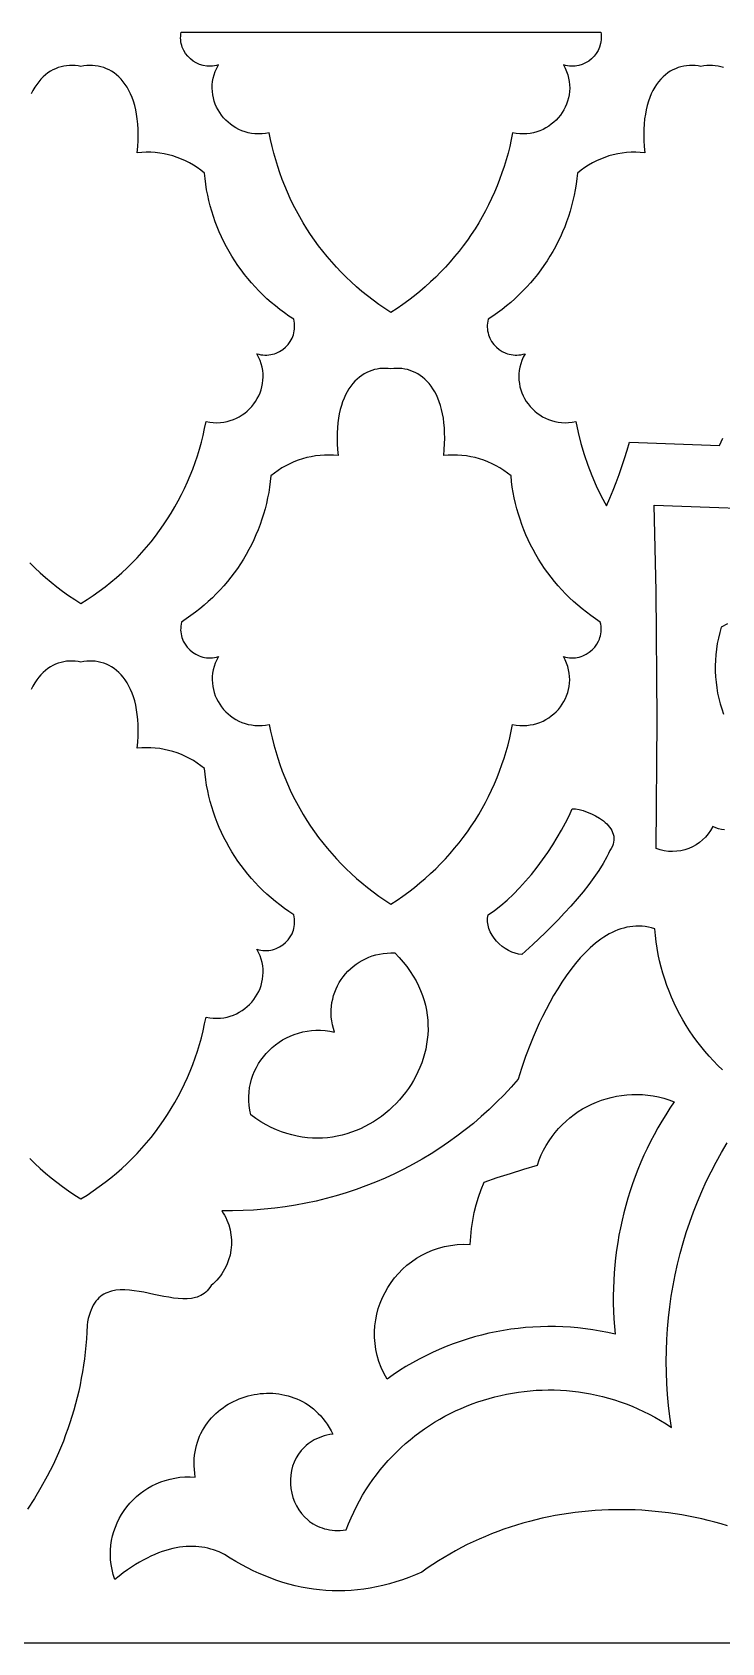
# Model space of a CAD drawing. Extents: x 50 to 3710, y -977 to -877.
# Drawn here: x 2231.8 to 2274.6, y -977.1 to -877.1 of the extents above; entities that cross this region are included whole.
import ezdxf

# ---------------------------------------------------------------- set-up
doc = ezdxf.new("R2010")
doc.units = 0
doc.layers.add('LAYER_1', color=18, linetype='CONTINUOUS')

msp = doc.modelspace()

# ---------------------------------------------------------------- linework, layer by layer
at = {"layer": 'LAYER_1'}
for points in [[(2254.096, -894.488), (2253.719, -894.241), (2253.351, -893.985), (2252.991, -893.722), (2252.64, -893.451), (2252.297, -893.172), (2251.963, -892.885), (2251.637, -892.591), (2251.321, -892.29), (2251.013, -891.982), (2250.714, -891.667), (2250.424, -891.345), (2250.143, -891.017), (2249.871, -890.682), (2249.608, -890.341), (2249.355, -889.994), (2249.111, -889.641), (2248.877, -889.283), (2248.652, -888.918), (2248.437, -888.548), (2248.231, -888.173), (2248.035, -887.793), (2247.849, -887.408), (2247.673, -887.019), (2247.507, -886.624), (2247.351, -886.225), (2247.205, -885.822), (2247.07, -885.415), (2246.944, -885.004), (2246.829, -884.589), (2246.725, -884.17), (2246.631, -883.748), (2246.548, -883.322), (2246.32, -883.364), (2246.096, -883.389), (2245.875, -883.396), (2245.659, -883.387), (2245.448, -883.362), (2245.242, -883.322), (2245.041, -883.268), (2244.848, -883.2), (2244.66, -883.119), (2244.481, -883.025), (2244.309, -882.92), (2244.145, -882.803), (2243.991, -882.675), (2243.845, -882.538), (2243.71, -882.392), (2243.584, -882.237), (2243.47, -882.074), (2243.367, -881.904), (2243.276, -881.727), (2243.197, -881.544), (2243.131, -881.356), (2243.078, -881.163), (2243.039, -880.966), (2243.014, -880.766), (2243.005, -880.563), (2243.01, -880.358), (2243.031, -880.151), (2243.069, -879.944), (2243.124, -879.736), (2243.196, -879.529), (2243.285, -879.323), (2243.393, -879.119), (2243.27, -879.152), (2243.148, -879.176), (2243.026, -879.191), (2242.906, -879.199), (2242.787, -879.198), (2242.67, -879.19), (2242.442, -879.151), (2242.224, -879.085), (2242.018, -878.992), (2241.826, -878.876), (2241.65, -878.738), (2241.492, -878.58), (2241.355, -878.404), (2241.241, -878.213), (2241.151, -878.007), (2241.116, -877.899), (2241.088, -877.789), (2241.067, -877.676), (2241.053, -877.561), (2241.048, -877.444), (2241.05, -877.325), (2241.06, -877.205), (2241.08, -877.083), (2267.112, -877.083), (2267.131, -877.205), (2267.141, -877.325), (2267.144, -877.444), (2267.138, -877.561), (2267.125, -877.676), (2267.104, -877.789), (2267.04, -878.007), (2266.951, -878.213), (2266.836, -878.404), (2266.699, -878.58), (2266.541, -878.738), (2266.366, -878.876), (2266.174, -878.992), (2265.967, -879.085), (2265.749, -879.151), (2265.636, -879.174), (2265.521, -879.19), (2265.404, -879.198), (2265.285, -879.199), (2265.165, -879.191), (2265.043, -879.176), (2264.921, -879.152), (2264.798, -879.119), (2264.906, -879.323), (2264.996, -879.529), (2265.067, -879.736), (2265.122, -879.944), (2265.16, -880.151), (2265.181, -880.358), (2265.187, -880.563), (2265.177, -880.766), (2265.152, -880.966), (2265.113, -881.163), (2265.06, -881.356), (2264.994, -881.544), (2264.915, -881.727), (2264.824, -881.904), (2264.721, -882.074), (2264.607, -882.237), (2264.481, -882.392), (2264.346, -882.538), (2264.201, -882.675), (2264.046, -882.803), (2263.882, -882.92), (2263.71, -883.025), (2263.531, -883.119), (2263.344, -883.2), (2263.15, -883.268), (2262.95, -883.322), (2262.744, -883.362), (2262.532, -883.387), (2262.316, -883.396), (2262.095, -883.389), (2261.871, -883.364), (2261.643, -883.322), (2261.56, -883.748), (2261.466, -884.17), (2261.362, -884.589), (2261.247, -885.004), (2261.121, -885.415), (2260.986, -885.822), (2260.84, -886.225), (2260.684, -886.624), (2260.518, -887.019), (2260.342, -887.408), (2260.156, -887.793), (2259.96, -888.173), (2259.755, -888.548), (2259.539, -888.918), (2259.314, -889.283), (2259.08, -889.641), (2258.836, -889.994), (2258.583, -890.341), (2258.32, -890.682), (2258.048, -891.017), (2257.768, -891.345), (2257.478, -891.667), (2257.179, -891.982), (2256.871, -892.29), (2256.554, -892.591), (2256.228, -892.885), (2255.894, -893.172), (2255.551, -893.451), (2255.2, -893.722), (2254.84, -893.985), (2254.472, -894.241)], [(2254.096, -931.222), (2254.472, -930.975), (2254.84, -930.72), (2255.2, -930.456), (2255.551, -930.185), (2255.894, -929.906), (2256.228, -929.62), (2256.554, -929.326), (2256.871, -929.025), (2257.179, -928.717), (2257.478, -928.402), (2257.768, -928.08), (2258.049, -927.751), (2258.32, -927.417), (2258.583, -927.076), (2258.836, -926.729), (2259.08, -926.376), (2259.315, -926.017), (2259.539, -925.653), (2259.755, -925.283), (2259.96, -924.908), (2260.156, -924.528), (2260.342, -924.143), (2260.518, -923.753), (2260.684, -923.359), (2260.84, -922.96), (2260.986, -922.557), (2261.122, -922.149), (2261.247, -921.738), (2261.362, -921.323), (2261.466, -920.904), (2261.56, -920.482), (2261.644, -920.057), (2261.871, -920.099), (2262.096, -920.123), (2262.316, -920.131), (2262.532, -920.121), (2262.744, -920.097), (2262.95, -920.057), (2263.15, -920.002), (2263.344, -919.934), (2263.531, -919.853), (2263.711, -919.759), (2263.882, -919.654), (2264.046, -919.537), (2264.201, -919.41), (2264.346, -919.273), (2264.482, -919.126), (2264.607, -918.971), (2264.721, -918.808), (2264.824, -918.638), (2264.916, -918.461), (2264.995, -918.279), (2265.061, -918.09), (2265.113, -917.898), (2265.152, -917.701), (2265.177, -917.5), (2265.187, -917.297), (2265.181, -917.092), (2265.16, -916.886), (2265.122, -916.678), (2265.068, -916.471), (2264.996, -916.264), (2264.906, -916.058), (2264.798, -915.854), (2264.925, -915.887), (2265.051, -915.911), (2265.176, -915.927), (2265.299, -915.933), (2265.421, -915.932), (2265.541, -915.922), (2265.66, -915.904), (2265.775, -915.879), (2265.888, -915.847), (2265.998, -915.807), (2266.208, -915.708), (2266.403, -915.584), (2266.58, -915.438), (2266.737, -915.27), (2266.872, -915.085), (2266.982, -914.883), (2267.028, -914.776), (2267.066, -914.666), (2267.097, -914.554), (2267.12, -914.438), (2267.136, -914.32), (2267.143, -914.2), (2267.142, -914.078), (2267.133, -913.955), (2267.114, -913.83), (2267.086, -913.704), (2266.793, -913.51), (2266.506, -913.309), (2266.226, -913.101), (2265.952, -912.886), (2265.686, -912.663), (2265.427, -912.433), (2265.175, -912.197), (2264.931, -911.954), (2264.694, -911.705), (2264.464, -911.45), (2264.242, -911.189), (2264.028, -910.922), (2263.822, -910.649), (2263.624, -910.371), (2263.434, -910.088), (2263.252, -909.799), (2263.078, -909.506), (2262.913, -909.207), (2262.756, -908.905), (2262.608, -908.597), (2262.469, -908.286), (2262.339, -907.971), (2262.217, -907.651), (2262.105, -907.328), (2262.002, -907.002), (2261.908, -906.672), (2261.823, -906.339), (2261.748, -906.003), (2261.683, -905.664), (2261.627, -905.323), (2261.581, -904.979), (2261.545, -904.633), (2261.325, -904.456), (2261.097, -904.291), (2260.861, -904.139), (2260.619, -904), (2260.37, -903.873), (2260.115, -903.76), (2259.855, -903.659), (2259.591, -903.572), (2259.322, -903.498), (2259.05, -903.438), (2258.774, -903.392), (2258.496, -903.36), (2258.216, -903.341), (2257.934, -903.338), (2257.651, -903.348), (2257.368, -903.373), (2257.402, -902.999), (2257.423, -902.639), (2257.432, -902.294), (2257.428, -901.963), (2257.412, -901.646), (2257.385, -901.343), (2257.347, -901.053), (2257.299, -900.778), (2257.24, -900.516), (2257.172, -900.268), (2257.094, -900.033), (2257.008, -899.811), (2256.914, -899.603), (2256.811, -899.407), (2256.701, -899.225), (2256.584, -899.055), (2256.46, -898.898), (2256.33, -898.753), (2256.194, -898.621), (2256.053, -898.501), (2255.907, -898.394), (2255.756, -898.298), (2255.601, -898.215), (2255.443, -898.143), (2255.281, -898.083), (2255.117, -898.034), (2254.95, -897.997), (2254.781, -897.971), (2254.611, -897.957), (2254.44, -897.953), (2254.268, -897.961), (2254.096, -897.979), (2253.923, -897.961), (2253.752, -897.953), (2253.58, -897.957), (2253.41, -897.971), (2253.241, -897.997), (2253.074, -898.034), (2252.91, -898.083), (2252.748, -898.143), (2252.59, -898.215), (2252.435, -898.298), (2252.285, -898.394), (2252.139, -898.501), (2251.997, -898.621), (2251.861, -898.753), (2251.731, -898.898), (2251.608, -899.055), (2251.49, -899.225), (2251.38, -899.407), (2251.278, -899.603), (2251.183, -899.811), (2251.097, -900.033), (2251.02, -900.268), (2250.951, -900.516), (2250.893, -900.778), (2250.844, -901.053), (2250.806, -901.343), (2250.779, -901.646), (2250.763, -901.963), (2250.76, -902.294), (2250.768, -902.639), (2250.789, -902.999), (2250.823, -903.373), (2250.54, -903.348), (2250.257, -903.338), (2249.976, -903.341), (2249.696, -903.36), (2249.417, -903.392), (2249.142, -903.438), (2248.869, -903.498), (2248.601, -903.572), (2248.336, -903.659), (2248.076, -903.76), (2247.822, -903.873), (2247.573, -904), (2247.33, -904.139), (2247.095, -904.291), (2246.866, -904.456), (2246.646, -904.633), (2246.61, -904.979), (2246.564, -905.323), (2246.509, -905.664), (2246.443, -906.003), (2246.368, -906.339), (2246.284, -906.672), (2246.19, -907.002), (2246.086, -907.328), (2245.974, -907.651), (2245.853, -907.971), (2245.722, -908.286), (2245.583, -908.597), (2245.435, -908.905), (2245.278, -909.207), (2245.113, -909.506), (2244.939, -909.799), (2244.758, -910.088), (2244.567, -910.371), (2244.369, -910.649), (2244.163, -910.922), (2243.949, -911.189), (2243.727, -911.45), (2243.498, -911.705), (2243.261, -911.954), (2243.016, -912.197), (2242.764, -912.433), (2242.505, -912.663), (2242.239, -912.886), (2241.966, -913.101), (2241.686, -913.309), (2241.399, -913.51), (2241.105, -913.704), (2241.077, -913.83), (2241.059, -913.955), (2241.049, -914.078), (2241.048, -914.2), (2241.055, -914.32), (2241.071, -914.438), (2241.094, -914.554), (2241.126, -914.666), (2241.164, -914.776), (2241.209, -914.883), (2241.319, -915.085), (2241.454, -915.27), (2241.611, -915.438), (2241.788, -915.584), (2241.983, -915.708), (2242.193, -915.807), (2242.303, -915.847), (2242.416, -915.879), (2242.532, -915.904), (2242.65, -915.922), (2242.77, -915.932), (2242.892, -915.933), (2243.016, -915.927), (2243.141, -915.911), (2243.267, -915.887), (2243.393, -915.854), (2243.285, -916.058), (2243.196, -916.264), (2243.124, -916.471), (2243.069, -916.678), (2243.031, -916.886), (2243.01, -917.092), (2243.005, -917.297), (2243.014, -917.5), (2243.039, -917.701), (2243.078, -917.898), (2243.131, -918.09), (2243.197, -918.279), (2243.276, -918.461), (2243.367, -918.638), (2243.47, -918.808), (2243.584, -918.971), (2243.71, -919.126), (2243.845, -919.273), (2243.991, -919.41), (2244.145, -919.537), (2244.309, -919.654), (2244.481, -919.759), (2244.66, -919.853), (2244.848, -919.934), (2245.041, -920.002), (2245.242, -920.057), (2245.448, -920.097), (2245.659, -920.121), (2245.875, -920.131), (2246.096, -920.123), (2246.32, -920.099), (2246.548, -920.057), (2246.631, -920.482), (2246.725, -920.904), (2246.829, -921.323), (2246.944, -921.738), (2247.07, -922.149), (2247.205, -922.557), (2247.351, -922.96), (2247.507, -923.359), (2247.673, -923.753), (2247.849, -924.143), (2248.035, -924.528), (2248.231, -924.908), (2248.437, -925.283), (2248.652, -925.653), (2248.877, -926.017), (2249.111, -926.376), (2249.355, -926.729), (2249.608, -927.076), (2249.871, -927.417), (2250.143, -927.751), (2250.424, -928.08), (2250.714, -928.402), (2251.013, -928.717), (2251.321, -929.025), (2251.637, -929.326), (2251.963, -929.62), (2252.297, -929.906), (2252.64, -930.185), (2252.991, -930.456), (2253.351, -930.72), (2253.719, -930.975)], [(2260.129, -931.876), (2260.521, -931.607), (2260.914, -931.303), (2261.304, -930.966), (2261.691, -930.601), (2262.072, -930.211), (2262.445, -929.8), (2262.809, -929.371), (2263.161, -928.927), (2263.501, -928.473), (2263.824, -928.012), (2264.131, -927.548), (2264.418, -927.083), (2264.684, -926.623), (2264.928, -926.169), (2265.146, -925.727), (2265.337, -925.299), (2265.542, -925.312), (2265.771, -925.351), (2266.018, -925.415), (2266.276, -925.502), (2266.537, -925.611), (2266.795, -925.74), (2267.043, -925.889), (2267.274, -926.056), (2267.381, -926.146), (2267.481, -926.24), (2267.573, -926.338), (2267.657, -926.44), (2267.731, -926.545), (2267.795, -926.653), (2267.848, -926.765), (2267.889, -926.88), (2267.917, -926.998), (2267.931, -927.118), (2267.93, -927.241), (2267.914, -927.367), (2267.882, -927.494), (2267.833, -927.624), (2267.765, -927.756), (2267.678, -927.89), (2267.59, -928.086), (2267.491, -928.286), (2267.262, -928.699), (2266.994, -929.126), (2266.694, -929.561), (2266.366, -930.004), (2266.014, -930.449), (2265.643, -930.894), (2265.257, -931.336), (2264.862, -931.77), (2264.463, -932.195), (2264.062, -932.606), (2263.666, -933), (2262.906, -933.724), (2262.22, -934.341), (2262.012, -934.319), (2261.803, -934.27), (2261.594, -934.196), (2261.389, -934.099), (2261.19, -933.981), (2260.999, -933.844), (2260.819, -933.69), (2260.653, -933.521), (2260.503, -933.34), (2260.372, -933.147), (2260.262, -932.946), (2260.177, -932.738), (2260.119, -932.525), (2260.1, -932.417), (2260.089, -932.309), (2260.086, -932.2), (2260.092, -932.092), (2260.106, -931.984)], [(2245.394, -944.298), (2245.334, -944.009), (2245.294, -943.723), (2245.274, -943.44), (2245.274, -943.161), (2245.291, -942.886), (2245.327, -942.615), (2245.38, -942.35), (2245.45, -942.09), (2245.535, -941.838), (2245.637, -941.592), (2245.753, -941.354), (2245.884, -941.124), (2246.029, -940.903), (2246.186, -940.692), (2246.357, -940.49), (2246.539, -940.299), (2246.733, -940.12), (2246.937, -939.952), (2247.152, -939.796), (2247.376, -939.654), (2247.609, -939.525), (2247.851, -939.41), (2248.1, -939.311), (2248.357, -939.226), (2248.62, -939.157), (2248.889, -939.105), (2249.164, -939.07), (2249.443, -939.052), (2249.727, -939.053), (2250.014, -939.073), (2250.305, -939.112), (2250.597, -939.172), (2250.523, -938.938), (2250.465, -938.705), (2250.422, -938.472), (2250.395, -938.241), (2250.384, -938.01), (2250.387, -937.782), (2250.404, -937.557), (2250.435, -937.334), (2250.48, -937.115), (2250.537, -936.901), (2250.608, -936.69), (2250.691, -936.485), (2250.786, -936.286), (2250.892, -936.093), (2251.01, -935.906), (2251.138, -935.727), (2251.277, -935.555), (2251.426, -935.391), (2251.585, -935.237), (2251.752, -935.091), (2251.929, -934.955), (2252.114, -934.83), (2252.307, -934.715), (2252.508, -934.611), (2252.716, -934.52), (2252.931, -934.44), (2253.152, -934.373), (2253.38, -934.32), (2253.613, -934.281), (2253.852, -934.256), (2254.095, -934.245), (2254.343, -934.25), (2254.611, -934.53), (2254.859, -934.814), (2255.087, -935.102), (2255.295, -935.394), (2255.484, -935.689), (2255.654, -935.986), (2255.805, -936.286), (2255.939, -936.588), (2256.054, -936.891), (2256.153, -937.196), (2256.234, -937.501), (2256.298, -937.806), (2256.346, -938.112), (2256.378, -938.417), (2256.394, -938.721), (2256.395, -939.025), (2256.381, -939.326), (2256.352, -939.625), (2256.31, -939.922), (2256.253, -940.216), (2256.183, -940.507), (2256.099, -940.795), (2256.003, -941.078), (2255.894, -941.357), (2255.773, -941.631), (2255.64, -941.899), (2255.496, -942.162), (2255.341, -942.42), (2255.175, -942.67), (2254.999, -942.914), (2254.813, -943.151), (2254.617, -943.38), (2254.412, -943.601), (2254.198, -943.813), (2253.976, -944.017), (2253.745, -944.212), (2253.507, -944.397), (2253.26, -944.571), (2253.007, -944.736), (2252.747, -944.89), (2252.481, -945.032), (2252.208, -945.163), (2251.93, -945.282), (2251.646, -945.388), (2251.358, -945.482), (2251.064, -945.562), (2250.767, -945.629), (2250.465, -945.682), (2250.16, -945.721), (2249.852, -945.744), (2249.541, -945.753), (2249.227, -945.745), (2248.911, -945.722), (2248.593, -945.683), (2248.274, -945.626), (2247.954, -945.553), (2247.633, -945.462), (2247.311, -945.353), (2246.99, -945.225), (2246.669, -945.079), (2246.348, -944.913), (2246.029, -944.728), (2245.711, -944.523)], [(2268.008, -957.923), (2267.548, -957.819), (2267.086, -957.728), (2266.623, -957.649), (2266.159, -957.584), (2265.694, -957.531), (2265.23, -957.491), (2264.765, -957.463), (2264.3, -957.448), (2263.836, -957.445), (2263.372, -957.455), (2262.909, -957.477), (2262.448, -957.511), (2261.988, -957.558), (2261.529, -957.617), (2261.073, -957.688), (2260.618, -957.771), (2260.166, -957.867), (2259.717, -957.974), (2259.271, -958.093), (2258.828, -958.225), (2258.389, -958.368), (2257.953, -958.523), (2257.521, -958.689), (2257.094, -958.868), (2256.671, -959.058), (2256.252, -959.26), (2255.839, -959.473), (2255.431, -959.698), (2255.028, -959.934), (2254.631, -960.182), (2254.241, -960.441), (2253.856, -960.711), (2253.659, -960.351), (2253.492, -959.986), (2253.354, -959.617), (2253.245, -959.247), (2253.163, -958.875), (2253.108, -958.502), (2253.08, -958.131), (2253.078, -957.762), (2253.101, -957.396), (2253.148, -957.035), (2253.219, -956.678), (2253.313, -956.328), (2253.43, -955.986), (2253.568, -955.652), (2253.728, -955.327), (2253.908, -955.014), (2254.107, -954.712), (2254.326, -954.423), (2254.563, -954.148), (2254.818, -953.889), (2255.09, -953.645), (2255.379, -953.419), (2255.683, -953.211), (2256.002, -953.023), (2256.336, -952.855), (2256.683, -952.708), (2257.043, -952.585), (2257.416, -952.485), (2257.8, -952.41), (2258.196, -952.361), (2258.602, -952.339), (2259.017, -952.345), (2259.046, -951.847), (2259.098, -951.352), (2259.172, -950.86), (2259.268, -950.371), (2259.387, -949.888), (2259.527, -949.41), (2259.689, -948.938), (2259.873, -948.473), (2260.696, -948.2), (2261.522, -947.934), (2262.349, -947.675), (2263.18, -947.424), (2263.295, -947.102), (2263.425, -946.79), (2263.57, -946.489), (2263.73, -946.198), (2263.904, -945.918), (2264.09, -945.65), (2264.29, -945.392), (2264.501, -945.147), (2264.724, -944.914), (2264.958, -944.692), (2265.203, -944.484), (2265.456, -944.288), (2265.719, -944.105), (2265.991, -943.936), (2266.271, -943.781), (2266.557, -943.639), (2266.851, -943.511), (2267.151, -943.398), (2267.456, -943.3), (2267.767, -943.217), (2268.082, -943.149), (2268.401, -943.096), (2268.723, -943.06), (2269.047, -943.039), (2269.374, -943.035), (2269.702, -943.048), (2270.032, -943.077), (2270.361, -943.124), (2270.69, -943.188), (2271.019, -943.269), (2271.346, -943.369), (2271.671, -943.487), (2271.403, -943.887), (2271.145, -944.292), (2270.896, -944.701), (2270.657, -945.116), (2270.427, -945.534), (2270.207, -945.957), (2269.997, -946.384), (2269.796, -946.815), (2269.605, -947.25), (2269.424, -947.689), (2269.253, -948.131), (2269.092, -948.576), (2268.941, -949.024), (2268.799, -949.476), (2268.668, -949.93), (2268.547, -950.387), (2268.436, -950.846), (2268.334, -951.308), (2268.244, -951.771), (2268.163, -952.237), (2268.093, -952.705), (2268.033, -953.174), (2267.983, -953.645), (2267.943, -954.117), (2267.915, -954.591), (2267.896, -955.065), (2267.888, -955.54), (2267.891, -956.016), (2267.904, -956.492), (2267.928, -956.969), (2267.963, -957.446)]]:
    msp.add_lwpolyline(points, close=True, dxfattribs=at)
for points in [[(2231.69, -910.035), (2232.007, -910.346), (2232.333, -910.649), (2232.668, -910.945), (2233.012, -911.233), (2233.365, -911.513), (2233.726, -911.785), (2234.096, -912.048), (2234.475, -912.304), (2234.863, -912.551), (2235.25, -912.304), (2235.629, -912.048), (2236, -911.785), (2236.361, -911.513), (2236.714, -911.233), (2237.058, -910.945), (2237.393, -910.649), (2237.719, -910.346), (2238.036, -910.035), (2238.343, -909.718), (2238.642, -909.393), (2238.931, -909.061), (2239.21, -908.723), (2239.48, -908.378), (2239.741, -908.027), (2239.992, -907.669), (2240.233, -907.306), (2240.464, -906.937), (2240.685, -906.562), (2240.896, -906.182), (2241.097, -905.796), (2241.288, -905.405), (2241.469, -905.01), (2241.64, -904.609), (2241.8, -904.204), (2241.949, -903.794), (2242.088, -903.38), (2242.216, -902.962), (2242.334, -902.541), (2242.44, -902.115), (2242.536, -901.686), (2242.621, -901.253), (2242.849, -901.295), (2243.073, -901.319), (2243.294, -901.327), (2243.51, -901.318), (2243.721, -901.293), (2243.927, -901.253), (2244.127, -901.199), (2244.321, -901.13), (2244.508, -901.049), (2244.688, -900.956), (2244.86, -900.85), (2245.023, -900.733), (2245.178, -900.606), (2245.324, -900.469), (2245.459, -900.322), (2245.584, -900.167), (2245.699, -900.005), (2245.802, -899.834), (2245.893, -899.657), (2245.972, -899.475), (2246.038, -899.286), (2246.091, -899.094), (2246.13, -898.897), (2246.154, -898.696), (2246.164, -898.493), (2246.159, -898.288), (2246.137, -898.082), (2246.1, -897.874), (2246.045, -897.667), (2245.973, -897.46), (2245.884, -897.254), (2245.776, -897.05), (2245.902, -897.083), (2246.028, -897.108), (2246.153, -897.123), (2246.277, -897.13), (2246.399, -897.128), (2246.519, -897.118), (2246.637, -897.1), (2246.753, -897.075), (2246.866, -897.043), (2246.976, -897.003), (2247.186, -896.904), (2247.38, -896.78), (2247.558, -896.634), (2247.715, -896.466), (2247.849, -896.281), (2247.96, -896.079), (2248.005, -895.972), (2248.043, -895.863), (2248.074, -895.75), (2248.098, -895.634), (2248.113, -895.517), (2248.121, -895.396), (2248.12, -895.274), (2248.11, -895.151), (2248.092, -895.026), (2248.064, -894.9), (2247.77, -894.706), (2247.483, -894.505), (2247.203, -894.297), (2246.93, -894.082), (2246.664, -893.859), (2246.405, -893.629), (2246.153, -893.393), (2245.908, -893.151), (2245.671, -892.902), (2245.442, -892.646), (2245.22, -892.385), (2245.006, -892.118), (2244.8, -891.845), (2244.601, -891.567), (2244.411, -891.284), (2244.229, -890.995), (2244.056, -890.702), (2243.891, -890.404), (2243.734, -890.101), (2243.586, -889.794), (2243.447, -889.482), (2243.316, -889.167), (2243.195, -888.847), (2243.082, -888.524), (2242.979, -888.198), (2242.885, -887.868), (2242.801, -887.535), (2242.726, -887.199), (2242.66, -886.86), (2242.605, -886.519), (2242.559, -886.175), (2242.523, -885.829), (2242.303, -885.652), (2242.074, -885.488), (2241.839, -885.335), (2241.596, -885.196), (2241.347, -885.069), (2241.093, -884.956), (2240.833, -884.855), (2240.568, -884.768), (2240.299, -884.694), (2240.027, -884.634), (2239.751, -884.588), (2239.473, -884.556), (2239.193, -884.538), (2238.912, -884.534), (2238.629, -884.544), (2238.346, -884.569), (2238.381, -884.181), (2238.402, -883.808), (2238.409, -883.451), (2238.404, -883.109), (2238.385, -882.783), (2238.355, -882.471), (2238.313, -882.174), (2238.259, -881.893), (2238.195, -881.625), (2238.121, -881.373), (2238.037, -881.134), (2237.943, -880.91), (2237.841, -880.7), (2237.73, -880.504), (2237.612, -880.322), (2237.486, -880.154), (2237.354, -879.999), (2237.215, -879.857), (2237.069, -879.729), (2236.919, -879.614), (2236.764, -879.512), (2236.604, -879.423), (2236.44, -879.347), (2236.272, -879.283), (2236.102, -879.232), (2235.929, -879.193), (2235.753, -879.167), (2235.577, -879.152), (2235.399, -879.15), (2235.22, -879.159), (2235.041, -879.18), (2234.863, -879.212), (2234.684, -879.18), (2234.506, -879.159), (2234.327, -879.15), (2234.149, -879.152), (2233.972, -879.167), (2233.797, -879.193), (2233.624, -879.232), (2233.453, -879.283), (2233.286, -879.347), (2233.122, -879.423), (2232.962, -879.512), (2232.807, -879.614), (2232.656, -879.729), (2232.511, -879.857), (2232.372, -879.999), (2232.239, -880.154), (2232.114, -880.322), (2231.995, -880.504), (2231.885, -880.7), (2231.782, -880.91)], [(2231.69, -910.035), (2232.007, -910.346), (2232.333, -910.649), (2232.668, -910.945), (2233.012, -911.233), (2233.365, -911.513), (2233.726, -911.785), (2234.096, -912.048), (2234.475, -912.304), (2234.863, -912.551), (2235.25, -912.304), (2235.629, -912.048), (2236, -911.785), (2236.361, -911.513), (2236.714, -911.233), (2237.058, -910.945), (2237.393, -910.649), (2237.719, -910.346), (2238.036, -910.035), (2238.343, -909.718), (2238.642, -909.393), (2238.931, -909.061), (2239.21, -908.723), (2239.48, -908.378), (2239.741, -908.027), (2239.992, -907.669), (2240.233, -907.306), (2240.464, -906.937), (2240.685, -906.562), (2240.896, -906.182), (2241.097, -905.796), (2241.288, -905.405), (2241.469, -905.01), (2241.64, -904.609), (2241.8, -904.204), (2241.949, -903.794), (2242.088, -903.38), (2242.216, -902.962), (2242.334, -902.541), (2242.44, -902.115), (2242.536, -901.686), (2242.621, -901.253), (2242.849, -901.295), (2243.073, -901.319), (2243.294, -901.327), (2243.51, -901.318), (2243.721, -901.293), (2243.927, -901.253), (2244.127, -901.199), (2244.321, -901.13), (2244.508, -901.049), (2244.688, -900.956), (2244.86, -900.85), (2245.023, -900.733), (2245.178, -900.606), (2245.324, -900.469), (2245.459, -900.322), (2245.584, -900.167), (2245.699, -900.005), (2245.802, -899.834), (2245.893, -899.657), (2245.972, -899.475), (2246.038, -899.286), (2246.091, -899.094), (2246.13, -898.897), (2246.154, -898.696), (2246.164, -898.493), (2246.159, -898.288), (2246.137, -898.082), (2246.1, -897.874), (2246.045, -897.667), (2245.973, -897.46), (2245.884, -897.254), (2245.776, -897.05), (2245.902, -897.083), (2246.028, -897.108), (2246.153, -897.123), (2246.277, -897.13), (2246.399, -897.128), (2246.519, -897.118), (2246.637, -897.1), (2246.753, -897.075), (2246.866, -897.043), (2246.976, -897.003), (2247.186, -896.904), (2247.38, -896.78), (2247.558, -896.634), (2247.715, -896.466), (2247.849, -896.281), (2247.96, -896.079), (2248.005, -895.972), (2248.043, -895.863), (2248.074, -895.75), (2248.098, -895.634), (2248.113, -895.517), (2248.121, -895.396), (2248.12, -895.274), (2248.11, -895.151), (2248.092, -895.026), (2248.064, -894.9), (2247.77, -894.706), (2247.483, -894.505), (2247.203, -894.297), (2246.93, -894.082), (2246.664, -893.859), (2246.405, -893.629), (2246.153, -893.393), (2245.908, -893.151), (2245.671, -892.902), (2245.442, -892.646), (2245.22, -892.385), (2245.006, -892.118), (2244.8, -891.845), (2244.601, -891.567), (2244.411, -891.284), (2244.229, -890.995), (2244.056, -890.702), (2243.891, -890.404), (2243.734, -890.101), (2243.586, -889.794), (2243.447, -889.482), (2243.316, -889.167), (2243.195, -888.847), (2243.082, -888.524), (2242.979, -888.198), (2242.885, -887.868), (2242.801, -887.535), (2242.726, -887.199), (2242.66, -886.86), (2242.605, -886.519), (2242.559, -886.175), (2242.523, -885.829), (2242.303, -885.652), (2242.074, -885.488), (2241.839, -885.335), (2241.596, -885.196), (2241.347, -885.069), (2241.093, -884.956), (2240.833, -884.855), (2240.568, -884.768), (2240.299, -884.694), (2240.027, -884.634), (2239.751, -884.588), (2239.473, -884.556), (2239.193, -884.538), (2238.912, -884.534), (2238.629, -884.544), (2238.346, -884.569), (2238.381, -884.181), (2238.402, -883.808), (2238.409, -883.451), (2238.404, -883.109), (2238.385, -882.783), (2238.355, -882.471), (2238.313, -882.174), (2238.259, -881.893), (2238.195, -881.625), (2238.121, -881.373), (2238.037, -881.134), (2237.943, -880.91), (2237.841, -880.7), (2237.73, -880.504), (2237.612, -880.322), (2237.486, -880.154), (2237.354, -879.999), (2237.215, -879.857), (2237.069, -879.729), (2236.919, -879.614), (2236.764, -879.512), (2236.604, -879.423), (2236.44, -879.347), (2236.272, -879.283), (2236.102, -879.232), (2235.929, -879.193), (2235.753, -879.167), (2235.577, -879.152), (2235.399, -879.15), (2235.22, -879.159), (2235.041, -879.18), (2234.863, -879.212), (2234.684, -879.18), (2234.506, -879.159), (2234.327, -879.15), (2234.149, -879.152), (2233.972, -879.167), (2233.797, -879.193), (2233.624, -879.232), (2233.453, -879.283), (2233.286, -879.347), (2233.122, -879.423), (2232.962, -879.512), (2232.807, -879.614), (2232.656, -879.729), (2232.511, -879.857), (2232.372, -879.999), (2232.239, -880.154), (2232.114, -880.322), (2231.995, -880.504), (2231.885, -880.7), (2231.782, -880.91)], [(2274.739, -879.283), (2274.568, -879.232), (2274.395, -879.193), (2274.22, -879.167), (2274.043, -879.152), (2273.865, -879.15), (2273.687, -879.159), (2273.508, -879.18), (2273.329, -879.212), (2273.151, -879.18), (2272.972, -879.159), (2272.793, -879.15), (2272.616, -879.152), (2272.439, -879.167), (2272.264, -879.193), (2272.09, -879.232), (2271.92, -879.283), (2271.752, -879.347), (2271.589, -879.423), (2271.429, -879.512), (2271.273, -879.614), (2271.123, -879.729), (2270.978, -879.857), (2270.839, -879.999), (2270.706, -880.154), (2270.58, -880.322), (2270.462, -880.504), (2270.351, -880.7), (2270.249, -880.91), (2270.156, -881.134), (2270.071, -881.373), (2269.997, -881.625), (2269.933, -881.893), (2269.88, -882.174), (2269.837, -882.471), (2269.807, -882.783), (2269.788, -883.109), (2269.783, -883.451), (2269.79, -883.808), (2269.811, -884.181), (2269.846, -884.569), (2269.563, -884.544), (2269.281, -884.534), (2268.999, -884.538), (2268.719, -884.556), (2268.441, -884.588), (2268.165, -884.634), (2267.893, -884.694), (2267.624, -884.768), (2267.359, -884.855), (2267.099, -884.956), (2266.845, -885.069), (2266.596, -885.196), (2266.354, -885.335), (2266.118, -885.488), (2265.89, -885.652), (2265.669, -885.829), (2265.633, -886.175), (2265.588, -886.519), (2265.532, -886.86), (2265.466, -887.199), (2265.391, -887.535), (2265.307, -887.868), (2265.213, -888.198), (2265.11, -888.524), (2264.997, -888.847), (2264.876, -889.167), (2264.746, -889.482), (2264.606, -889.794), (2264.458, -890.101), (2264.302, -890.404), (2264.136, -890.702), (2263.963, -890.995), (2263.781, -891.284), (2263.591, -891.567), (2263.393, -891.845), (2263.186, -892.118), (2262.972, -892.385), (2262.75, -892.646), (2262.521, -892.902), (2262.284, -893.151), (2262.039, -893.393), (2261.788, -893.629), (2261.528, -893.859), (2261.262, -894.082), (2260.989, -894.297), (2260.709, -894.505), (2260.422, -894.706), (2260.129, -894.9), (2260.101, -895.026), (2260.082, -895.151), (2260.072, -895.274), (2260.071, -895.396), (2260.079, -895.517), (2260.094, -895.634), (2260.118, -895.75), (2260.149, -895.863), (2260.187, -895.972), (2260.232, -896.079), (2260.343, -896.281), (2260.478, -896.466), (2260.635, -896.634), (2260.812, -896.78), (2261.006, -896.904), (2261.216, -897.003), (2261.326, -897.043), (2261.439, -897.075), (2261.555, -897.1), (2261.673, -897.118), (2261.794, -897.128), (2261.916, -897.13), (2262.039, -897.123), (2262.164, -897.108), (2262.29, -897.083), (2262.416, -897.05), (2262.309, -897.254), (2262.219, -897.46), (2262.147, -897.667), (2262.093, -897.874), (2262.055, -898.082), (2262.033, -898.288), (2262.028, -898.493), (2262.038, -898.696), (2262.062, -898.897), (2262.101, -899.094), (2262.154, -899.286), (2262.22, -899.475), (2262.299, -899.657), (2262.39, -899.834), (2262.493, -900.005), (2262.608, -900.167), (2262.733, -900.322), (2262.869, -900.469), (2263.014, -900.606), (2263.169, -900.733), (2263.332, -900.85), (2263.504, -900.956), (2263.684, -901.049), (2263.871, -901.13), (2264.065, -901.199), (2264.265, -901.253), (2264.471, -901.293), (2264.682, -901.318), (2264.899, -901.327), (2265.119, -901.319), (2265.343, -901.295), (2265.571, -901.253), (2265.712, -901.945), (2265.882, -902.628), (2266.079, -903.301), (2266.304, -903.964), (2266.555, -904.616), (2266.834, -905.255), (2267.139, -905.883), (2267.47, -906.496), (2267.68, -906.013), (2267.88, -905.525), (2268.071, -905.034), (2268.253, -904.54), (2268.426, -904.042), (2268.589, -903.541), (2268.744, -903.038), (2268.888, -902.531), (2274.482, -902.734), (2274.678, -902.285)], [(2274.799, -926.615), (2274.614, -926.582), (2274.429, -926.536), (2274.244, -926.477), (2274.059, -926.405), (2273.93, -926.638), (2273.782, -926.854), (2273.615, -927.053), (2273.433, -927.233), (2273.235, -927.395), (2273.025, -927.538), (2272.803, -927.66), (2272.571, -927.762), (2272.331, -927.844), (2272.083, -927.903), (2271.831, -927.94), (2271.574, -927.954), (2271.316, -927.945), (2271.057, -927.912), (2270.799, -927.854), (2270.543, -927.77), (2270.578, -925.106), (2270.599, -922.442), (2270.607, -919.778), (2270.6, -917.114), (2270.58, -914.45), (2270.546, -911.786), (2270.498, -909.122), (2270.437, -906.458), (2279.6, -906.773)], [(2274.975, -913.816), (2274.592, -914.017), (2274.495, -914.358), (2274.412, -914.701), (2274.344, -915.044), (2274.29, -915.388), (2274.251, -915.733), (2274.226, -916.077), (2274.215, -916.42), (2274.218, -916.763), (2274.234, -917.104), (2274.265, -917.443), (2274.309, -917.78), (2274.366, -918.115), (2274.437, -918.447), (2274.521, -918.775), (2274.617, -919.1), (2274.727, -919.42)], [(2231.69, -947.012), (2232.007, -947.322), (2232.333, -947.625), (2232.668, -947.921), (2233.012, -948.209), (2233.365, -948.489), (2233.726, -948.761), (2234.096, -949.025), (2234.475, -949.28), (2234.863, -949.527), (2235.25, -949.28), (2235.629, -949.025), (2236, -948.761), (2236.361, -948.489), (2236.714, -948.209), (2237.058, -947.921), (2237.393, -947.625), (2237.719, -947.322), (2238.036, -947.012), (2238.343, -946.694), (2238.642, -946.369), (2238.931, -946.037), (2239.21, -945.699), (2239.48, -945.354), (2239.741, -945.003), (2239.992, -944.646), (2240.233, -944.282), (2240.464, -943.913), (2240.685, -943.538), (2240.896, -943.158), (2241.097, -942.772), (2241.288, -942.382), (2241.469, -941.986), (2241.64, -941.585), (2241.8, -941.18), (2241.949, -940.771), (2242.088, -940.357), (2242.216, -939.939), (2242.334, -939.517), (2242.44, -939.091), (2242.536, -938.662), (2242.621, -938.229), (2242.849, -938.271), (2243.073, -938.296), (2243.294, -938.303), (2243.51, -938.294), (2243.721, -938.269), (2243.927, -938.229), (2244.127, -938.175), (2244.321, -938.107), (2244.508, -938.026), (2244.688, -937.932), (2244.86, -937.826), (2245.023, -937.71), (2245.178, -937.582), (2245.324, -937.445), (2245.459, -937.299), (2245.584, -937.144), (2245.699, -936.981), (2245.802, -936.811), (2245.893, -936.634), (2245.972, -936.451), (2246.038, -936.263), (2246.091, -936.07), (2246.13, -935.873), (2246.154, -935.673), (2246.164, -935.47), (2246.159, -935.265), (2246.137, -935.058), (2246.1, -934.851), (2246.045, -934.643), (2245.973, -934.436), (2245.884, -934.23), (2245.776, -934.026), (2245.902, -934.06), (2246.028, -934.084), (2246.153, -934.099), (2246.277, -934.106), (2246.399, -934.104), (2246.519, -934.094), (2246.637, -934.077), (2246.753, -934.052), (2246.866, -934.019), (2246.976, -933.98), (2247.186, -933.881), (2247.38, -933.757), (2247.558, -933.61), (2247.715, -933.443), (2247.849, -933.257), (2247.96, -933.055), (2248.005, -932.949), (2248.043, -932.839), (2248.074, -932.726), (2248.098, -932.611), (2248.113, -932.493), (2248.121, -932.373), (2248.12, -932.251), (2248.11, -932.127), (2248.092, -932.002), (2248.064, -931.876), (2247.77, -931.683), (2247.483, -931.482), (2247.203, -931.273), (2246.93, -931.058), (2246.664, -930.835), (2246.405, -930.606), (2246.153, -930.37), (2245.908, -930.127), (2245.671, -929.878), (2245.442, -929.623), (2245.22, -929.361), (2245.006, -929.094), (2244.8, -928.822), (2244.601, -928.543), (2244.411, -928.26), (2244.229, -927.972), (2244.056, -927.678), (2243.891, -927.38), (2243.734, -927.077), (2243.586, -926.77), (2243.447, -926.458), (2243.316, -926.143), (2243.195, -925.824), (2243.082, -925.501), (2242.979, -925.174), (2242.885, -924.844), (2242.801, -924.511), (2242.726, -924.175), (2242.66, -923.837), (2242.605, -923.495), (2242.559, -923.151), (2242.523, -922.805), (2242.303, -922.628), (2242.074, -922.464), (2241.839, -922.312), (2241.596, -922.172), (2241.347, -922.046), (2241.093, -921.932), (2240.833, -921.832), (2240.568, -921.744), (2240.299, -921.671), (2240.027, -921.611), (2239.751, -921.564), (2239.473, -921.532), (2239.193, -921.514), (2238.912, -921.51), (2238.629, -921.52), (2238.346, -921.546), (2238.381, -921.157), (2238.402, -920.785), (2238.409, -920.428), (2238.404, -920.086), (2238.385, -919.759), (2238.355, -919.447), (2238.313, -919.151), (2238.259, -918.869), (2238.195, -918.602), (2238.121, -918.349), (2238.037, -918.111), (2237.943, -917.887), (2237.841, -917.677), (2237.73, -917.481), (2237.612, -917.298), (2237.486, -917.13), (2237.354, -916.975), (2237.215, -916.834), (2237.069, -916.705), (2236.919, -916.59), (2236.764, -916.488), (2236.604, -916.399), (2236.44, -916.323), (2236.272, -916.259), (2236.102, -916.208), (2235.929, -916.17), (2235.753, -916.143), (2235.577, -916.128), (2235.399, -916.126), (2235.22, -916.135), (2235.041, -916.156), (2234.863, -916.189), (2234.684, -916.156), (2234.506, -916.135), (2234.327, -916.126), (2234.149, -916.128), (2233.972, -916.143), (2233.797, -916.17), (2233.624, -916.208), (2233.453, -916.259), (2233.286, -916.323), (2233.122, -916.399), (2232.962, -916.488), (2232.807, -916.59), (2232.656, -916.705), (2232.511, -916.834), (2232.372, -916.975), (2232.239, -917.13), (2232.114, -917.298), (2231.995, -917.481), (2231.885, -917.677), (2231.782, -917.887)], [(2274.67, -941.508), (2274.382, -941.231), (2274.104, -940.946), (2273.834, -940.653), (2273.574, -940.353), (2273.323, -940.046), (2273.081, -939.732), (2272.849, -939.411), (2272.626, -939.084), (2272.414, -938.751), (2272.212, -938.412), (2272.019, -938.067), (2271.837, -937.716), (2271.666, -937.36), (2271.505, -936.999), (2271.354, -936.633), (2271.215, -936.263), (2271.086, -935.888), (2270.969, -935.509), (2270.863, -935.125), (2270.768, -934.738), (2270.685, -934.348), (2270.613, -933.954), (2270.553, -933.557), (2270.505, -933.157), (2270.47, -932.755), (2270.269, -932.697), (2270.071, -932.651), (2269.874, -932.617), (2269.678, -932.596), (2269.484, -932.586), (2269.292, -932.588), (2269.101, -932.601), (2268.913, -932.624), (2268.726, -932.659), (2268.54, -932.703), (2268.357, -932.757), (2268.175, -932.821), (2267.995, -932.895), (2267.817, -932.977), (2267.641, -933.068), (2267.467, -933.168), (2267.295, -933.276), (2267.125, -933.392), (2266.791, -933.645), (2266.465, -933.927), (2266.148, -934.234), (2265.84, -934.564), (2265.541, -934.916), (2265.251, -935.285), (2264.971, -935.671), (2264.701, -936.07), (2264.441, -936.481), (2264.191, -936.9), (2263.952, -937.326), (2263.723, -937.757), (2263.506, -938.189), (2263.3, -938.62), (2263.106, -939.049), (2262.923, -939.472), (2262.752, -939.888), (2262.448, -940.687), (2262.195, -941.427), (2261.994, -942.088), (2261.561, -942.58), (2261.114, -943.058), (2260.655, -943.522), (2260.185, -943.972), (2259.703, -944.408), (2259.21, -944.83), (2258.706, -945.237), (2258.191, -945.629), (2257.666, -946.007), (2257.132, -946.37), (2256.588, -946.718), (2256.035, -947.05), (2255.473, -947.367), (2254.903, -947.669), (2254.325, -947.955), (2253.739, -948.225), (2253.146, -948.479), (2252.545, -948.716), (2251.938, -948.938), (2251.325, -949.143), (2250.706, -949.331), (2250.081, -949.502), (2249.45, -949.657), (2248.815, -949.794), (2248.175, -949.914), (2247.531, -950.017), (2246.883, -950.102), (2246.232, -950.169), (2245.577, -950.219), (2244.92, -950.25), (2244.259, -950.263), (2243.597, -950.258), (2243.687, -950.397), (2243.77, -950.54), (2243.845, -950.685), (2243.913, -950.832), (2244.027, -951.133), (2244.113, -951.44), (2244.169, -951.752), (2244.197, -952.067), (2244.196, -952.382), (2244.167, -952.695), (2244.11, -953.005), (2244.025, -953.309), (2243.913, -953.606), (2243.773, -953.893), (2243.605, -954.169), (2243.511, -954.302), (2243.41, -954.431), (2243.303, -954.557), (2243.189, -954.678), (2243.068, -954.795), (2242.94, -954.907), (2242.865, -955.025), (2242.785, -955.132), (2242.699, -955.228), (2242.608, -955.315), (2242.512, -955.392), (2242.411, -955.46), (2242.306, -955.519), (2242.196, -955.57), (2242.082, -955.613), (2241.964, -955.649), (2241.718, -955.698), (2241.457, -955.723), (2241.185, -955.725), (2240.903, -955.708), (2240.612, -955.675), (2240.314, -955.629), (2240.011, -955.574), (2239.393, -955.448), (2238.773, -955.322), (2238.466, -955.267), (2238.163, -955.221), (2237.866, -955.188), (2237.576, -955.172), (2237.295, -955.174), (2237.024, -955.198), (2236.765, -955.248), (2236.641, -955.284), (2236.52, -955.327), (2236.403, -955.378), (2236.29, -955.437), (2236.181, -955.505), (2236.077, -955.583), (2235.977, -955.669), (2235.882, -955.766), (2235.792, -955.873), (2235.707, -955.991), (2235.628, -956.12), (2235.554, -956.26), (2235.486, -956.413), (2235.424, -956.578), (2235.368, -956.755), (2235.319, -956.946), (2235.276, -957.15), (2235.24, -957.368), (2235.223, -957.787), (2235.199, -958.204), (2235.166, -958.619), (2235.125, -959.031), (2235.077, -959.442), (2235.021, -959.851), (2234.957, -960.257), (2234.885, -960.661), (2234.806, -961.063), (2234.72, -961.462), (2234.626, -961.858), (2234.525, -962.252), (2234.417, -962.643), (2234.301, -963.031), (2234.179, -963.416), (2234.049, -963.798), (2233.913, -964.177), (2233.769, -964.553), (2233.462, -965.295), (2233.128, -966.024), (2232.768, -966.738), (2232.382, -967.438), (2231.971, -968.122), (2231.535, -968.79)], [(2274.986, -969.826), (2274.586, -969.705), (2274.184, -969.592), (2273.78, -969.487), (2273.375, -969.389), (2272.968, -969.299), (2272.559, -969.217), (2272.149, -969.142), (2271.737, -969.075), (2271.325, -969.016), (2270.911, -968.965), (2270.497, -968.921), (2270.082, -968.885), (2269.667, -968.856), (2269.252, -968.835), (2268.836, -968.822), (2268.42, -968.817), (2268.004, -968.819), (2267.589, -968.829), (2267.174, -968.846), (2266.76, -968.871), (2266.346, -968.904), (2265.934, -968.945), (2265.522, -968.993), (2265.112, -969.049), (2264.703, -969.113), (2264.295, -969.184), (2263.889, -969.263), (2263.485, -969.35), (2263.083, -969.444), (2262.683, -969.546), (2262.285, -969.656), (2261.89, -969.773), (2261.497, -969.898), (2261.107, -970.031), (2260.72, -970.171), (2260.335, -970.319), (2259.954, -970.475), (2259.577, -970.639), (2259.202, -970.81), (2258.832, -970.988), (2258.465, -971.175), (2258.102, -971.369), (2257.743, -971.571), (2257.389, -971.78), (2257.038, -971.997), (2256.693, -972.222), (2256.352, -972.455), (2256.016, -972.695), (2255.611, -972.869), (2255.207, -973.028), (2254.804, -973.173), (2254.402, -973.304), (2254.001, -973.421), (2253.601, -973.523), (2253.202, -973.611), (2252.804, -973.686), (2252.408, -973.747), (2252.013, -973.794), (2251.619, -973.827), (2251.226, -973.847), (2250.835, -973.854), (2250.446, -973.847), (2250.058, -973.827), (2249.672, -973.795), (2249.288, -973.749), (2248.905, -973.691), (2248.525, -973.62), (2248.146, -973.536), (2247.769, -973.44), (2247.394, -973.332), (2247.022, -973.211), (2246.651, -973.078), (2246.283, -972.933), (2245.917, -972.777), (2245.554, -972.608), (2245.193, -972.428), (2244.834, -972.236), (2244.478, -972.033), (2244.125, -971.818), (2243.774, -971.593), (2243.441, -971.44), (2243.096, -971.313), (2242.919, -971.259), (2242.739, -971.213), (2242.556, -971.174), (2242.37, -971.142), (2242.181, -971.118), (2241.988, -971.102), (2241.793, -971.094), (2241.595, -971.095), (2241.393, -971.104), (2241.189, -971.121), (2240.981, -971.147), (2240.771, -971.183), (2240.557, -971.228), (2240.34, -971.282), (2240.12, -971.346), (2239.896, -971.42), (2239.67, -971.503), (2239.44, -971.598), (2239.207, -971.702), (2238.971, -971.818), (2238.731, -971.944), (2238.488, -972.081), (2238.242, -972.23), (2237.993, -972.39), (2237.741, -972.562), (2237.485, -972.746), (2237.225, -972.941), (2236.963, -973.15), (2236.866, -972.842), (2236.791, -972.536), (2236.737, -972.23), (2236.703, -971.925), (2236.69, -971.623), (2236.696, -971.323), (2236.721, -971.028), (2236.765, -970.736), (2236.826, -970.45), (2236.905, -970.169), (2237.001, -969.894), (2237.113, -969.626), (2237.241, -969.366), (2237.384, -969.115), (2237.542, -968.872), (2237.714, -968.639), (2237.9, -968.417), (2238.099, -968.206), (2238.31, -968.006), (2238.533, -967.819), (2238.768, -967.645), (2239.014, -967.485), (2239.27, -967.339), (2239.537, -967.209), (2239.812, -967.094), (2240.096, -966.996), (2240.389, -966.915), (2240.689, -966.852), (2240.997, -966.808), (2241.311, -966.783), (2241.632, -966.778), (2241.958, -966.793), (2241.923, -966.557), (2241.899, -966.324), (2241.887, -966.097), (2241.885, -965.873), (2241.894, -965.655), (2241.913, -965.441), (2241.942, -965.231), (2241.981, -965.027), (2242.029, -964.827), (2242.087, -964.632), (2242.153, -964.443), (2242.227, -964.259), (2242.31, -964.08), (2242.401, -963.906), (2242.499, -963.738), (2242.605, -963.575), (2242.717, -963.418), (2242.837, -963.267), (2242.962, -963.122), (2243.094, -962.982), (2243.232, -962.849), (2243.375, -962.722), (2243.524, -962.601), (2243.677, -962.486), (2243.836, -962.378), (2243.998, -962.276), (2244.165, -962.181), (2244.335, -962.092), (2244.509, -962.01), (2244.686, -961.936), (2244.866, -961.868), (2245.048, -961.807), (2245.233, -961.753), (2245.42, -961.706), (2245.608, -961.667), (2245.798, -961.635), (2245.989, -961.611), (2246.181, -961.594), (2246.373, -961.585), (2246.566, -961.584), (2246.759, -961.59), (2246.951, -961.605), (2247.142, -961.628), (2247.333, -961.658), (2247.522, -961.697), (2247.71, -961.745), (2247.896, -961.801), (2248.08, -961.865), (2248.261, -961.938), (2248.44, -962.019), (2248.615, -962.11), (2248.788, -962.209), (2248.957, -962.317), (2249.121, -962.435), (2249.282, -962.561), (2249.438, -962.697), (2249.59, -962.842), (2249.736, -962.997), (2249.877, -963.161), (2250.012, -963.334), (2250.141, -963.518), (2250.264, -963.711), (2250.381, -963.914), (2250.49, -964.127), (2250.305, -964.157), (2250.127, -964.194), (2249.956, -964.239), (2249.793, -964.29), (2249.636, -964.349), (2249.485, -964.414), (2249.342, -964.485), (2249.206, -964.562), (2249.076, -964.645), (2248.954, -964.734), (2248.838, -964.828), (2248.728, -964.926), (2248.626, -965.029), (2248.53, -965.137), (2248.357, -965.364), (2248.211, -965.606), (2248.09, -965.859), (2247.995, -966.122), (2247.925, -966.393), (2247.879, -966.67), (2247.858, -966.95), (2247.862, -967.231), (2247.889, -967.511), (2247.94, -967.788), (2248.014, -968.059), (2248.111, -968.323), (2248.23, -968.577), (2248.372, -968.819), (2248.536, -969.047), (2248.722, -969.259), (2248.93, -969.452), (2249.041, -969.541), (2249.158, -969.625), (2249.28, -969.703), (2249.407, -969.775), (2249.539, -969.841), (2249.677, -969.9), (2249.819, -969.952), (2249.967, -969.998), (2250.119, -970.036), (2250.277, -970.066), (2250.439, -970.089), (2250.606, -970.103), (2250.778, -970.109), (2250.955, -970.106), (2251.137, -970.095), (2251.323, -970.074), (2251.468, -969.697), (2251.624, -969.327), (2251.789, -968.965), (2251.964, -968.611), (2252.148, -968.264), (2252.341, -967.924), (2252.543, -967.592), (2252.754, -967.269), (2252.973, -966.953), (2253.201, -966.644), (2253.436, -966.344), (2253.679, -966.052), (2253.93, -965.768), (2254.188, -965.493), (2254.453, -965.225), (2254.725, -964.966), (2255.004, -964.715), (2255.289, -964.473), (2255.581, -964.239), (2255.878, -964.014), (2256.181, -963.798), (2256.49, -963.59), (2256.804, -963.392), (2257.123, -963.202), (2257.447, -963.021), (2257.776, -962.849), (2258.109, -962.687), (2258.446, -962.533), (2258.787, -962.389), (2259.132, -962.254), (2259.481, -962.128), (2259.833, -962.012), (2260.187, -961.906), (2260.545, -961.809), (2260.906, -961.722), (2261.269, -961.644), (2261.634, -961.577), (2262.001, -961.519), (2262.37, -961.471), (2262.74, -961.433), (2263.112, -961.405), (2263.485, -961.388), (2263.858, -961.381), (2264.233, -961.384), (2264.607, -961.397), (2264.982, -961.421), (2265.357, -961.455), (2265.732, -961.5), (2266.106, -961.556), (2266.479, -961.622), (2266.852, -961.699), (2267.223, -961.788), (2267.593, -961.886), (2267.962, -961.996), (2268.328, -962.118), (2268.693, -962.25), (2269.055, -962.393), (2269.415, -962.548), (2269.772, -962.714), (2270.127, -962.892), (2270.478, -963.081), (2270.826, -963.281), (2271.17, -963.493), (2271.51, -963.717), (2271.41, -963.035), (2271.327, -962.351), (2271.263, -961.668), (2271.217, -960.984), (2271.189, -960.301), (2271.179, -959.619), (2271.187, -958.937), (2271.212, -958.258), (2271.255, -957.58), (2271.316, -956.903), (2271.394, -956.23), (2271.49, -955.559), (2271.602, -954.891), (2271.732, -954.226), (2271.88, -953.565), (2272.044, -952.909), (2272.225, -952.256), (2272.423, -951.608), (2272.638, -950.965), (2272.87, -950.328), (2273.118, -949.696), (2273.383, -949.07), (2273.664, -948.451), (2273.962, -947.838), (2274.276, -947.232), (2274.606, -946.633), (2274.952, -946.042)], [(2220.918, -977.082), (2286.631, -977.082)]]:
    msp.add_lwpolyline(points, dxfattribs=at)

doc.saveas('drawing.dxf')
